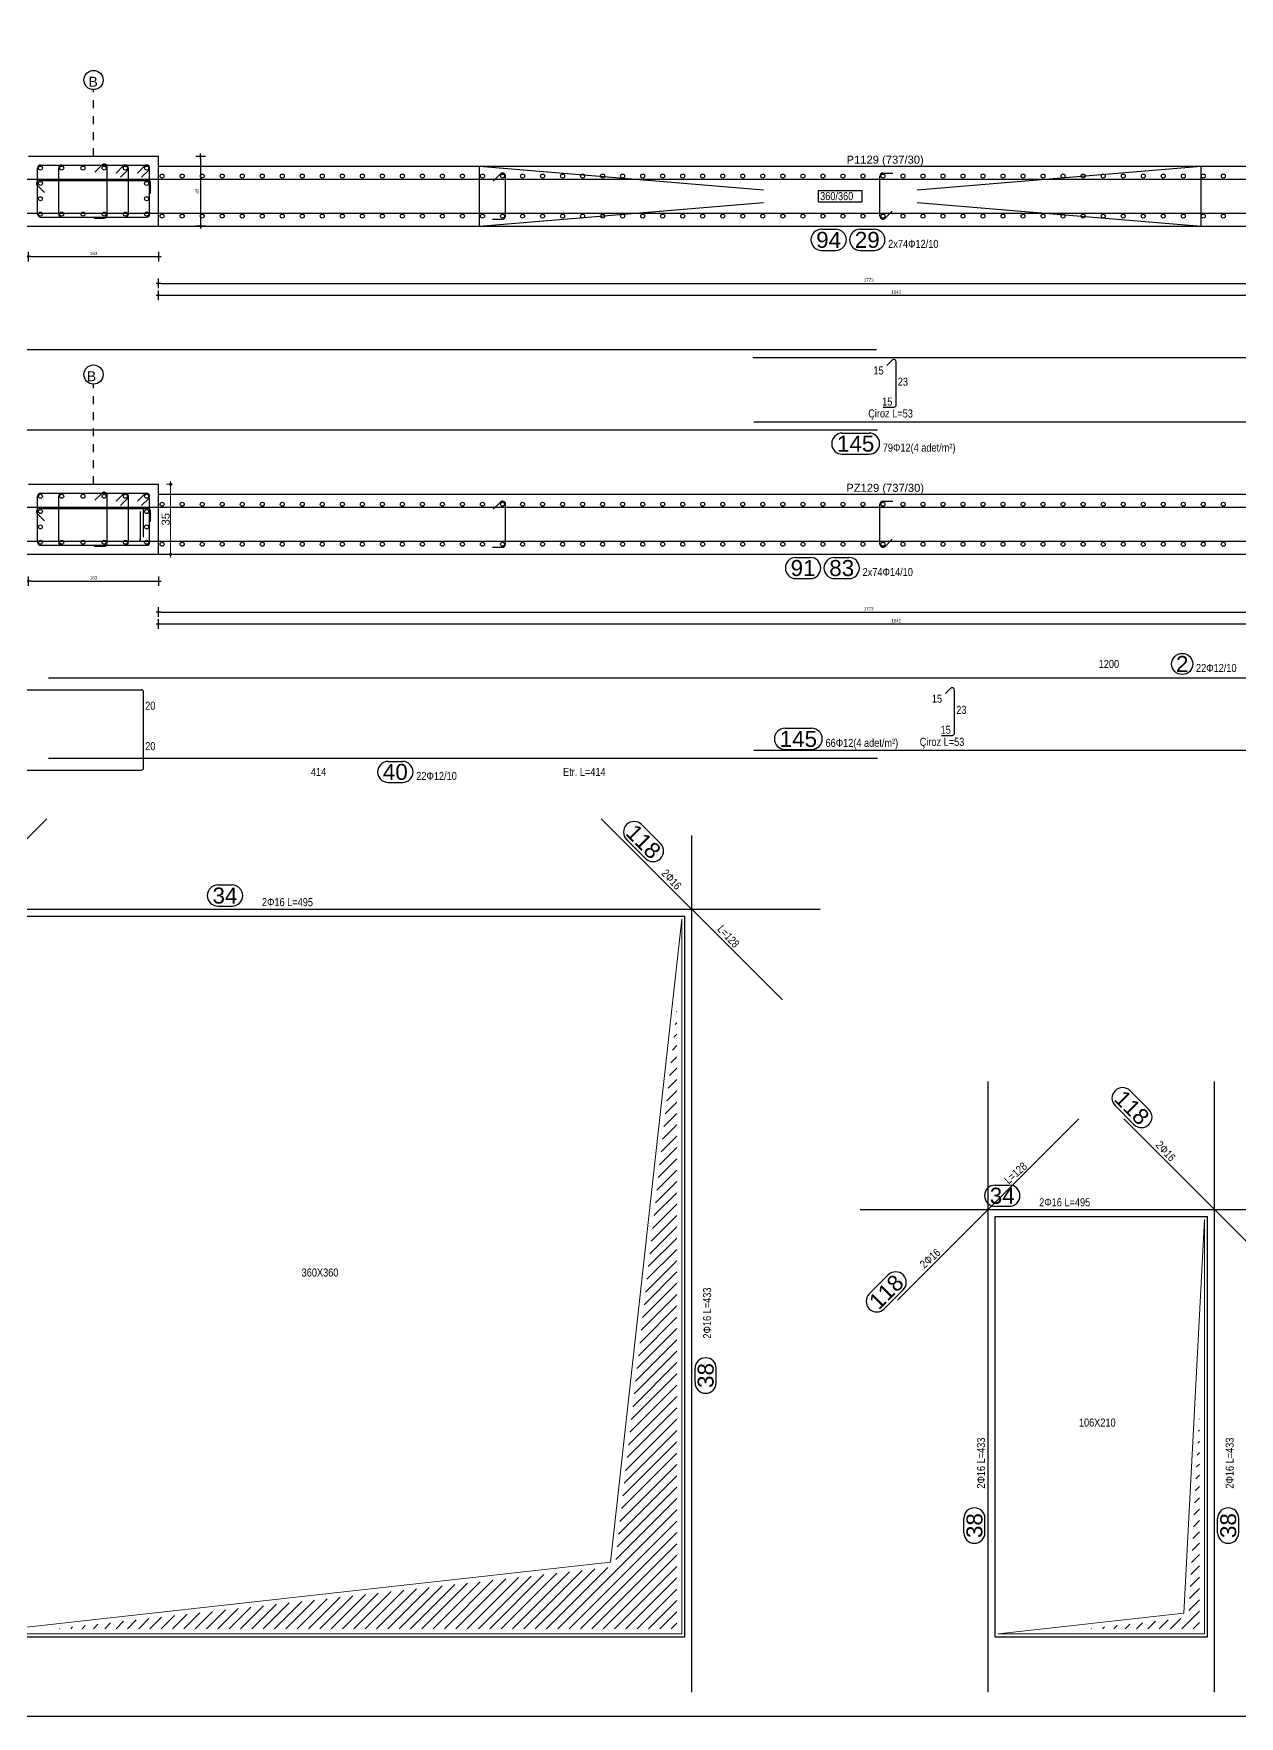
# Model space of a CAD drawing. Header units: metres. Extents: x 419734 to 420376, y 4564732 to 4565123.
# Drawn here: x 419896.58 to 419911.63, y 4564863.97 to 4564884.99 of the extents above; entities that cross this region are included whole.
import ezdxf

# ---------------------------------------------------------------- set-up
doc = ezdxf.new("R2010")
doc.units = ezdxf.units.M
doc.linetypes.add('TRATTO-PUNTO', pattern=[1, 0.5, -0.25, 0, -0.25])
doc.layers.get('Defpoints').update_dxf_attribs({"color": 5})
for name, color, linetype in [('07-SIMBOLI', 1, 'Continuous'), ('Standart', 7, 'Continuous'), ('SW_ASSI', 7, 'TRATTO-PUNTO'), ('SW_DIM', 33, 'Continuous'), ('SW_MAGRONE', 2, 'Continuous'), ('SW_SEZIONI-ARMATURA', 3, 'Continuous'), ('SW_SEZIONI_CARPENTERIA', 4, 'Continuous'), ('SW_TXT_TESTI', 1, 'Continuous')]:
    doc.layers.add(name, color=color, linetype=linetype)
doc.styles.add('arial_1_18', font='arial.ttf', dxfattribs={"height": 0.2})
doc.styles.add('SWS', font='ARIALN.TTF')
doc.dimstyles.new('DIM-SW-20_cm', dxfattribs={"dimtxt": 0.04, "dimasz": 0.03, "dimexe": 0.125, "dimexo": 0.125, "dimgap": 0.02, "dimtad": 1, "dimdec": 0, "dimlfac": 100, "dimzin": 1, "dimdsep": 46, "dimtxsty": 'SWS', "dimblk1": 'D', "dimblk2": 'D', "dimsah": 1, "dimcen": 0.003, "dimdle": 0.0625, "dimse1": 1, "dimse2": 1, "dimclrd": 256, "dimclre": 256, "dimclrt": 256, "dimazin": 0, "dimtfac": 0.75, "dimtdec": 0, "dimtmove": 1, "dimatfit": 3, "dimldrblk": 'D', "dimfxl": 0.125, "dimtvp": 1.5, "dimtolj": 1, "dimtzin": 0, "dimarcsym": 0})

# ---------------------------------------------------------------- blocks, each defined once
blk = doc.blocks.new('D')
for p, q in [((-1, 0), (1, 0)), ((0, 2), (0, -2))]:
    blk.add_line(p, q)
at = {"const_width": 0.141}
blk.add_lwpolyline([(0.48, 0.48), (-0.48, -0.48)], dxfattribs=at)
blk = doc.blocks.new('*D1471')
at = {"layer": 'Defpoints', "color": 0, "ltscale": 0.5, "transparency": 16777216}
for p in [(419896.515, 4564882.586), (419898.14, 4564882.586), (419898.14, 4564882.204)]:
    blk.add_point(p, dxfattribs=at)
at = {"layer": 'SW_DIM', "lineweight": -2, "ltscale": 0.5, "transparency": 16777216}
blk.add_line((419896.545, 4564882.204), (419898.11, 4564882.204), dxfattribs=at)
at = {"layer": 'SW_DIM', "lineweight": -2, "ltscale": 0.5, "transparency": 16777216, "xscale": 0.03, "yscale": 0.03, "zscale": 0.03, "rotation": 180}
blk.add_blockref('D', (419896.515, 4564882.204), dxfattribs=at)
at = {"layer": 'SW_DIM', "lineweight": -2, "ltscale": 0.5, "transparency": 16777216, "xscale": 0.03, "yscale": 0.03, "zscale": 0.03}
blk.add_blockref('D', (419898.14, 4564882.204), dxfattribs=at)
at = {"layer": 'SW_DIM', "ltscale": 0.5, "transparency": 16777216, "insert": (419897.327, 4564882.244), "char_height": 0.04, "attachment_point": 5, "style": 'SWS'}
blk.add_mtext('\\A1;163', dxfattribs=at)
blk = doc.blocks.new('*D1472')
at = {"layer": 'Defpoints', "color": 0, "ltscale": 0.5, "transparency": 16777216}
for p in [(419898.14, 4564882.586), (419915.871, 4564882.586), (419915.871, 4564881.87)]:
    blk.add_point(p, dxfattribs=at)
at = {"layer": 'SW_DIM', "lineweight": -2, "ltscale": 0.5, "transparency": 16777216}
blk.add_line((419898.17, 4564881.87), (419915.841, 4564881.87), dxfattribs=at)
at = {"layer": 'SW_DIM', "lineweight": -2, "ltscale": 0.5, "transparency": 16777216, "xscale": 0.03, "yscale": 0.03, "zscale": 0.03, "rotation": 180}
blk.add_blockref('D', (419898.14, 4564881.87), dxfattribs=at)
at = {"layer": 'SW_DIM', "lineweight": -2, "ltscale": 0.5, "transparency": 16777216, "xscale": 0.03, "yscale": 0.03, "zscale": 0.03}
blk.add_blockref('D', (419915.871, 4564881.87), dxfattribs=at)
at = {"layer": 'SW_DIM', "ltscale": 0.5, "transparency": 16777216, "insert": (419907.006, 4564881.911), "char_height": 0.04, "attachment_point": 5, "style": 'SWS'}
blk.add_mtext('\\A1;1773', dxfattribs=at)
blk = doc.blocks.new('*D1475')
at = {"layer": 'Defpoints', "color": 0, "ltscale": 0.5, "transparency": 16777216}
for p in [(419898.14, 4564882.586), (419916.559, 4564882.42), (419898.14, 4564881.72)]:
    blk.add_point(p, dxfattribs=at)
at = {"layer": 'SW_DIM', "lineweight": -2, "ltscale": 0.5, "transparency": 16777216}
blk.add_line((419916.529, 4564881.72), (419898.17, 4564881.72), dxfattribs=at)
at = {"layer": 'SW_DIM', "lineweight": -2, "ltscale": 0.5, "transparency": 16777216, "xscale": 0.03, "yscale": 0.03, "zscale": 0.03, "rotation": 180}
blk.add_blockref('D', (419898.14, 4564881.72), dxfattribs=at)
at = {"layer": 'SW_DIM', "lineweight": -2, "ltscale": 0.5, "transparency": 16777216, "xscale": 0.03, "yscale": 0.03, "zscale": 0.03}
blk.add_blockref('D', (419916.559, 4564881.72), dxfattribs=at)
at = {"layer": 'SW_DIM', "ltscale": 0.5, "transparency": 16777216, "insert": (419907.35, 4564881.761), "char_height": 0.04, "attachment_point": 5, "style": 'SWS'}
blk.add_mtext('\\A1;1842', dxfattribs=at)
blk = doc.blocks.new('*D1479')
at = {"layer": 'Defpoints', "color": 0, "ltscale": 0.5, "transparency": 16777216}
for p in [(419896.515, 4564878.486), (419898.14, 4564878.486), (419898.14, 4564878.15)]:
    blk.add_point(p, dxfattribs=at)
at = {"layer": 'SW_DIM', "lineweight": -2, "ltscale": 0.5, "transparency": 16777216}
blk.add_line((419896.545, 4564878.15), (419898.11, 4564878.15), dxfattribs=at)
at = {"layer": 'SW_DIM', "lineweight": -2, "ltscale": 0.5, "transparency": 16777216, "xscale": 0.03, "yscale": 0.03, "zscale": 0.03, "rotation": 180}
blk.add_blockref('D', (419896.515, 4564878.15), dxfattribs=at)
at = {"layer": 'SW_DIM', "lineweight": -2, "ltscale": 0.5, "transparency": 16777216, "xscale": 0.03, "yscale": 0.03, "zscale": 0.03}
blk.add_blockref('D', (419898.14, 4564878.15), dxfattribs=at)
at = {"layer": 'SW_DIM', "ltscale": 0.5, "transparency": 16777216, "insert": (419897.327, 4564878.191), "char_height": 0.04, "attachment_point": 5, "style": 'SWS'}
blk.add_mtext('\\A1;163', dxfattribs=at)
blk = doc.blocks.new('*D1480')
at = {"layer": 'Defpoints', "color": 0, "ltscale": 0.5, "transparency": 16777216}
for p in [(419898.14, 4564878.486), (419915.871, 4564878.486), (419915.871, 4564877.764)]:
    blk.add_point(p, dxfattribs=at)
at = {"layer": 'SW_DIM', "lineweight": -2, "ltscale": 0.5, "transparency": 16777216}
blk.add_line((419898.17, 4564877.764), (419915.841, 4564877.764), dxfattribs=at)
at = {"layer": 'SW_DIM', "lineweight": -2, "ltscale": 0.5, "transparency": 16777216, "xscale": 0.03, "yscale": 0.03, "zscale": 0.03, "rotation": 180}
blk.add_blockref('D', (419898.14, 4564877.764), dxfattribs=at)
at = {"layer": 'SW_DIM', "lineweight": -2, "ltscale": 0.5, "transparency": 16777216, "xscale": 0.03, "yscale": 0.03, "zscale": 0.03}
blk.add_blockref('D', (419915.871, 4564877.764), dxfattribs=at)
at = {"layer": 'SW_DIM', "ltscale": 0.5, "transparency": 16777216, "insert": (419907.006, 4564877.805), "char_height": 0.04, "attachment_point": 5, "style": 'SWS'}
blk.add_mtext('\\A1;1773', dxfattribs=at)
blk = doc.blocks.new('*D1483')
at = {"layer": 'Defpoints', "color": 0, "ltscale": 0.5, "transparency": 16777216}
for p in [(419898.14, 4564878.486), (419916.559, 4564878.268), (419898.14, 4564877.614)]:
    blk.add_point(p, dxfattribs=at)
at = {"layer": 'SW_DIM', "lineweight": -2, "ltscale": 0.5, "transparency": 16777216}
blk.add_line((419916.529, 4564877.614), (419898.17, 4564877.614), dxfattribs=at)
at = {"layer": 'SW_DIM', "lineweight": -2, "ltscale": 0.5, "transparency": 16777216, "xscale": 0.03, "yscale": 0.03, "zscale": 0.03, "rotation": 180}
blk.add_blockref('D', (419898.14, 4564877.614), dxfattribs=at)
at = {"layer": 'SW_DIM', "lineweight": -2, "ltscale": 0.5, "transparency": 16777216, "xscale": 0.03, "yscale": 0.03, "zscale": 0.03}
blk.add_blockref('D', (419916.559, 4564877.614), dxfattribs=at)
at = {"layer": 'SW_DIM', "ltscale": 0.5, "transparency": 16777216, "insert": (419907.35, 4564877.655), "char_height": 0.04, "attachment_point": 5, "style": 'SWS'}
blk.add_mtext('\\A1;1842', dxfattribs=at)
blk = doc.blocks.new('*D1485')
at = {"layer": 'Defpoints', "color": 0, "ltscale": 0.5, "transparency": 16777216}
for p in [(419898.14, 4564883.461), (419898.14, 4564882.586), (419898.665, 4564882.586)]:
    blk.add_point(p, dxfattribs=at)
at = {"layer": 'SW_DIM', "lineweight": -2, "ltscale": 0.5, "transparency": 16777216}
blk.add_line((419898.665, 4564883.431), (419898.665, 4564882.616), dxfattribs=at)
at = {"layer": 'SW_DIM', "lineweight": -2, "ltscale": 0.5, "transparency": 16777216, "xscale": 0.03, "yscale": 0.03, "zscale": 0.03}
for p, rotation in [((419898.665, 4564883.461), 90), ((419898.665, 4564882.586), 270)]:
    blk.add_blockref('D', p, dxfattribs=dict(at, rotation=rotation))
at = {"layer": 'SW_DIM', "ltscale": 0.5, "transparency": 16777216, "insert": (419898.625, 4564883.023), "char_height": 0.04, "attachment_point": 5, "rotation": 90, "style": 'SWS'}
blk.add_mtext('\\A1;87', dxfattribs=at)

msp = doc.modelspace()

# ---------------------------------------------------------------- linework, layer by layer
at = {"layer": '07-SIMBOLI', "color": 1}
for centre in [(419897.32748, 4564884.41055), (419897.32748, 4564880.73092)]:
    msp.add_circle(centre, 0.12, dxfattribs=at)
at = {"layer": 'Standart', "color": 2}
msp.add_lwpolyline([(419945.91166, 4564863.96691), (419806.01166, 4564863.96691), (419806.01166, 4564906.01358)], dxfattribs=at)
at = {"layer": 'Standart', "color": 1, "linetype": 'Continuous', "lineweight": 5}
for points in [[(419898.23998, 4564879.36092), (419898.31498, 4564879.36092)], [(419898.28998, 4564878.44592), (419898.28998, 4564879.40092)], [(419898.23998, 4564878.48592), (419898.31498, 4564878.48592)]]:
    msp.add_lwpolyline(points, dxfattribs=at)
at = {"layer": 'Standart', "color": 2, "linetype": 'Continuous', "lineweight": 5}
for points in [[(419903.78071, 4564865.89226), (419904.67321, 4564873.92476)], [(419904.67321, 4564864.99976), (419904.67321, 4564873.92476)], [(419904.6077, 4564872.76926), (419904.61072, 4564872.77226)], [(419904.57234, 4564872.45096), (419904.61072, 4564872.48933)], [(419904.59002, 4564872.61011), (419904.61072, 4564872.6308)], [(419904.55466, 4564872.29181), (419904.61072, 4564872.34786)], [(419904.5193, 4564871.97351), (419904.61072, 4564872.06493)], [(419904.53698, 4564872.13266), (419904.61072, 4564872.2064)], [(419904.50161, 4564871.81436), (419904.61072, 4564871.92347)], [(419904.46623, 4564871.49606), (419904.61072, 4564871.64053)], [(419904.48391, 4564871.65521), (419904.61072, 4564871.782)], [(419904.44855, 4564871.33691), (419904.61072, 4564871.49907)], [(419904.41319, 4564871.01862), (419904.61072, 4564871.21614)], [(419904.43087, 4564871.17777), (419904.61072, 4564871.3576)], [(419904.39551, 4564870.85947), (419904.61072, 4564871.07467)], [(419904.36015, 4564870.54117), (419904.61072, 4564870.79174)], [(419904.37783, 4564870.70032), (419904.61072, 4564870.9332)], [(419904.34247, 4564870.38202), (419904.61072, 4564870.65027)], [(419904.32477, 4564870.22287), (419904.61072, 4564870.50881)], [(419904.2894, 4564869.90457), (419904.61072, 4564870.22587)], [(419904.30708, 4564870.06372), (419904.61072, 4564870.36734)], [(419910.94071, 4564865.25726), (419911.19821, 4564870.17476)], [(419911.19821, 4564864.99976), (419911.19821, 4564870.17476)], [(419904.27172, 4564869.74542), (419904.61072, 4564870.08441)], [(419904.23636, 4564869.42712), (419904.61072, 4564869.80148)], [(419904.25404, 4564869.58627), (419904.61072, 4564869.94294)], [(419904.21868, 4564869.26797), (419904.61072, 4564869.66001)], [(419904.18332, 4564868.94968), (419904.61072, 4564869.37708)], [(419904.201, 4564869.10883), (419904.61072, 4564869.51855)], [(419904.16562, 4564868.79053), (419904.61072, 4564869.23561)], [(419904.13025, 4564868.47223), (419904.61072, 4564868.95268)], [(419904.14794, 4564868.63138), (419904.61072, 4564869.09415)], [(419904.11257, 4564868.31308), (419904.61072, 4564868.81122)], [(419904.07721, 4564867.99478), (419904.61072, 4564868.52828)], [(419904.09489, 4564868.15393), (419904.61072, 4564868.66975)], [(419904.05953, 4564867.83563), (419904.61072, 4564868.38682)], [(419904.02417, 4564867.51733), (419904.61072, 4564868.10389)], [(419904.04185, 4564867.67648), (419904.61072, 4564868.24535)], [(419904.00647, 4564867.35819), (419904.61072, 4564867.96242)], [(419903.9711, 4564867.03989), (419904.61072, 4564867.67949)], [(419903.98879, 4564867.19904), (419904.61072, 4564867.82095)], [(419911.13015, 4564867.6799), (419911.13572, 4564867.68545)], [(419903.95342, 4564866.88074), (419904.61072, 4564867.53802)], [(419911.12235, 4564867.53062), (419911.13572, 4564867.54399)], [(419903.91806, 4564866.56244), (419904.61072, 4564867.25509)], [(419903.93574, 4564866.72159), (419904.61072, 4564867.39656)], [(419911.10671, 4564867.23205), (419911.13572, 4564867.26106)], [(419911.11453, 4564867.38133), (419911.13572, 4564867.40252)], [(419903.90038, 4564866.40329), (419904.61072, 4564867.11362)], [(419911.09889, 4564867.08277), (419911.13572, 4564867.11959)], [(419903.86502, 4564866.08499), (419904.61072, 4564866.83069)], [(419903.8827, 4564866.24414), (419904.61072, 4564866.97216)], [(419911.08325, 4564866.7842), (419911.13572, 4564866.83666)], [(419911.09107, 4564866.93348), (419911.13572, 4564866.97812)], [(419903.84732, 4564865.92584), (419904.61072, 4564866.68923)], [(419911.07543, 4564866.63492), (419911.13572, 4564866.69519)], [(419903.12521, 4564865.06226), (419904.61072, 4564866.54776)], [(419903.26668, 4564865.06226), (419904.61072, 4564866.4063)], [(419911.0598, 4564866.33635), (419911.13572, 4564866.41226)], [(419911.06762, 4564866.48564), (419911.13572, 4564866.55373)], [(419903.40815, 4564865.06226), (419904.61072, 4564866.26483)], [(419911.05198, 4564866.18707), (419911.13572, 4564866.2708)], [(419903.5496, 4564865.06226), (419904.61072, 4564866.12336)], [(419903.69107, 4564865.06226), (419904.61072, 4564865.9819)], [(419911.03634, 4564865.8885), (419911.13572, 4564865.98786)], [(419911.04416, 4564866.03779), (419911.13572, 4564866.12933)], [(419895.73821, 4564864.99976), (419903.78071, 4564865.89226)], [(419902.41787, 4564865.06226), (419903.11064, 4564865.75502)], [(419902.55934, 4564865.06226), (419903.26975, 4564865.77268)], [(419902.70081, 4564865.06226), (419903.42888, 4564865.79033)], [(419902.84228, 4564865.06226), (419903.58801, 4564865.80799)], [(419902.98375, 4564865.06226), (419903.74712, 4564865.82565)], [(419903.83254, 4564865.06226), (419904.61072, 4564865.84043)], [(419911.02852, 4564865.73922), (419911.13572, 4564865.8464)], [(419900.7203, 4564865.06226), (419901.20114, 4564865.54312)], [(419900.86176, 4564865.06226), (419901.36027, 4564865.56077)], [(419901.00321, 4564865.06226), (419901.5194, 4564865.57843)], [(419901.14468, 4564865.06226), (419901.67851, 4564865.59609)], [(419901.28615, 4564865.06226), (419901.83764, 4564865.61375)], [(419901.42762, 4564865.06226), (419901.99677, 4564865.63141)], [(419901.56909, 4564865.06226), (419902.15588, 4564865.64907)], [(419901.71055, 4564865.06226), (419902.31501, 4564865.66672)], [(419901.85202, 4564865.06226), (419902.47414, 4564865.68438)], [(419901.99349, 4564865.06226), (419902.63327, 4564865.70204)], [(419902.13496, 4564865.06226), (419902.79238, 4564865.7197)], [(419902.27641, 4564865.06226), (419902.95151, 4564865.73736)], [(419903.974, 4564865.06226), (419904.61072, 4564865.69897)], [(419904.11547, 4564865.06226), (419904.61072, 4564865.5575)], [(419911.0129, 4564865.44065), (419911.13572, 4564865.56347)], [(419911.02072, 4564865.58994), (419911.13572, 4564865.70493)], [(419899.0227, 4564865.06226), (419899.29165, 4564865.33121)], [(419899.16417, 4564865.06226), (419899.45078, 4564865.34887)], [(419899.30563, 4564865.06226), (419899.60989, 4564865.36653)], [(419899.4471, 4564865.06226), (419899.76902, 4564865.38419)], [(419899.58857, 4564865.06226), (419899.92816, 4564865.40185)], [(419899.73002, 4564865.06226), (419900.08727, 4564865.41951)], [(419899.87149, 4564865.06226), (419900.2464, 4564865.43716)], [(419900.01296, 4564865.06226), (419900.40553, 4564865.45482)], [(419900.15442, 4564865.06226), (419900.56464, 4564865.47248)], [(419900.29589, 4564865.06226), (419900.72377, 4564865.49014)], [(419900.43736, 4564865.06226), (419900.8829, 4564865.5078)], [(419900.57883, 4564865.06226), (419901.04203, 4564865.52546)], [(419904.25694, 4564865.06226), (419904.61072, 4564865.41603)], [(419911.00508, 4564865.29137), (419911.13572, 4564865.422)], [(419897.3251, 4564865.06226), (419897.38215, 4564865.11931)], [(419897.46657, 4564865.06226), (419897.54128, 4564865.13697)], [(419897.60804, 4564865.06226), (419897.70041, 4564865.15463)], [(419897.74951, 4564865.06226), (419897.85954, 4564865.17229)], [(419897.89097, 4564865.06226), (419898.01865, 4564865.18995)], [(419898.03244, 4564865.06226), (419898.17778, 4564865.2076)], [(419898.17391, 4564865.06226), (419898.33691, 4564865.22526)], [(419898.31538, 4564865.06226), (419898.49602, 4564865.24292)], [(419898.45683, 4564865.06226), (419898.65515, 4564865.26058)], [(419898.59829, 4564865.06226), (419898.81428, 4564865.27824)], [(419898.73976, 4564865.06226), (419898.97339, 4564865.2959)], [(419898.88123, 4564865.06226), (419899.13252, 4564865.31355)], [(419904.39841, 4564865.06226), (419904.61072, 4564865.27457)], [(419904.53988, 4564865.06226), (419904.61072, 4564865.1331)], [(419908.62321, 4564864.99976), (419910.94071, 4564865.25726)], [(419910.2101, 4564865.06226), (419910.26742, 4564865.11957)], [(419910.35157, 4564865.06226), (419910.42656, 4564865.13725)], [(419910.49304, 4564865.06226), (419910.58571, 4564865.15493)], [(419910.6345, 4564865.06226), (419910.74486, 4564865.17262)], [(419910.77597, 4564865.06226), (419910.90401, 4564865.1903)], [(419910.91744, 4564865.06226), (419911.13572, 4564865.28053)], [(419911.05891, 4564865.06226), (419911.13572, 4564865.13907)], [(419895.73821, 4564864.99976), (419904.67321, 4564864.99976)], [(419896.90072, 4564865.06226), (419896.90478, 4564865.06634)], [(419897.04218, 4564865.06226), (419897.06391, 4564865.08399)], [(419897.18363, 4564865.06226), (419897.22304, 4564865.10165)], [(419908.62321, 4564864.99976), (419911.19821, 4564864.99976)], [(419909.78571, 4564865.06226), (419909.78997, 4564865.06652)], [(419909.92718, 4564865.06226), (419909.94912, 4564865.0842)], [(419910.06865, 4564865.06226), (419910.10827, 4564865.10188)]]:
    msp.add_lwpolyline(points, dxfattribs=at)
at = {"layer": 'Standart', "color": 1, "linetype": 'Continuous', "lineweight": 5}
for centre in [(419898.28998, 4564879.36092), (419898.28998, 4564878.48592)]:
    msp.add_circle(centre, 0.015, dxfattribs=at)
at = {"layer": 'SW_ASSI', "ltscale": 0.2}
for points in [[(419897.32748, 4564883.46092), (419897.32748, 4564884.29055)], [(419897.32748, 4564879.36092), (419897.32748, 4564880.61092)]]:
    msp.add_lwpolyline(points, dxfattribs=at)
at = {"layer": 'SW_MAGRONE'}
for points in [[(419896.51498, 4564883.46092), (419898.13998, 4564883.46092)], [(419898.13998, 4564882.58592), (419898.13998, 4564883.46092)], [(419898.13998, 4564883.33592), (419934.38364, 4564883.33592)], [(419902.14698, 4564882.58592), (419902.14698, 4564883.33592)], [(419902.14698, 4564883.33592), (419905.69092, 4564883.04092)], [(419907.61305, 4564883.04092), (419911.15698, 4564883.33592)], [(419911.15698, 4564882.58592), (419911.15698, 4564883.33592)], [(419906.37949, 4564883.03092), (419906.92448, 4564883.03092)], [(419906.37949, 4564882.89092), (419906.37949, 4564883.03092)], [(419906.92448, 4564882.89092), (419906.92448, 4564883.03092)], [(419902.14698, 4564882.58592), (419905.69092, 4564882.88092)], [(419906.37949, 4564882.89092), (419906.92448, 4564882.89092)], [(419907.61305, 4564882.88092), (419911.15698, 4564882.58592)], [(419877.43933, 4564882.58592), (419935.25864, 4564882.58592)], [(419896.51498, 4564879.36092), (419898.13998, 4564879.36092)], [(419898.13998, 4564878.48592), (419898.13998, 4564879.36092)], [(419898.13998, 4564879.23592), (419934.38364, 4564879.23592)], [(419877.43933, 4564878.48592), (419935.25864, 4564878.48592)]]:
    msp.add_lwpolyline(points, dxfattribs=at)
at = {"layer": 'SW_SEZIONI-ARMATURA'}
for points in [[(419896.62748, 4564882.73592), (419896.62748, 4564883.31092)], [(419896.66498, 4564883.34842), (419897.98998, 4564883.34842)], [(419896.89248, 4564882.73592), (419896.89248, 4564883.31092)], [(419897.34508, 4564883.26155), (419897.43347, 4564883.34994)], [(419897.49748, 4564882.72342), (419897.49748, 4564883.32342)], [(419897.61008, 4564883.24905), (419897.69847, 4564883.33744)], [(419897.66311, 4564883.19602), (419897.7515, 4564883.28441)], [(419897.76248, 4564882.73592), (419897.76248, 4564883.31092)], [(419897.87508, 4564883.24905), (419897.96347, 4564883.33744)], [(419897.92811, 4564883.19602), (419898.0165, 4564883.28441)], [(419898.02748, 4564882.73592), (419898.02748, 4564883.31092)], [(419902.31915, 4564883.14905), (419902.40754, 4564883.23744)], [(419902.47156, 4564882.71092), (419902.47156, 4564883.21092)], [(419907.14656, 4564882.71092), (419907.14656, 4564883.21092)], [(419907.18406, 4564883.24842), (419907.30906, 4564883.24842)], [(419877.71433, 4564883.17342), (419935.03364, 4564883.17342)], [(419896.71436, 4564883.00435), (419896.62597, 4564883.09274)], [(419896.65248, 4564883.15676), (419898.00248, 4564883.15676)], [(419898.03998, 4564882.99426), (419898.03998, 4564883.11926)], [(419907.21057, 4564882.68441), (419907.29896, 4564882.7728)], [(419877.67683, 4564882.74842), (419934.99614, 4564882.74842)], [(419896.66498, 4564882.69842), (419897.98998, 4564882.69842)], [(419897.33498, 4564882.68592), (419897.45998, 4564882.68592)], [(419902.30906, 4564882.67342), (419902.43406, 4564882.67342)], [(419906.41637, 4564882.54592), (419906.59513, 4564882.54592)], [(419906.89892, 4564882.54592), (419907.07768, 4564882.54592)], [(419906.41637, 4564882.28192), (419906.59513, 4564882.28192)], [(419906.89892, 4564882.28192), (419907.07768, 4564882.28192)], [(419877.63183, 4564881.04342), (419907.10248, 4564881.04342)], [(419905.55934, 4564880.94342), (419935.04114, 4564880.94342)], [(419907.23462, 4564880.84602), (419907.29831, 4564880.90971)], [(419907.34952, 4564880.35342), (419907.34952, 4564880.8885)], [(419907.18702, 4564880.32342), (419907.31952, 4564880.32342)], [(419905.57114, 4564880.13842), (419935.04114, 4564880.13842)], [(419877.63183, 4564880.03842), (419907.11429, 4564880.03842)], [(419906.67615, 4564880.00023), (419907.0103, 4564880.00023)], [(419906.67615, 4564879.73623), (419907.0103, 4564879.73623)], [(419896.62748, 4564878.63592), (419896.62748, 4564879.21092)], [(419896.66498, 4564879.24842), (419897.98998, 4564879.24842)], [(419896.89248, 4564878.63592), (419896.89248, 4564879.21092)], [(419897.34508, 4564879.16155), (419897.43347, 4564879.24994)], [(419897.49748, 4564878.62342), (419897.49748, 4564879.22342)], [(419897.61008, 4564879.14905), (419897.69847, 4564879.23744)], [(419897.76248, 4564878.63592), (419897.76248, 4564879.21092)], [(419897.87508, 4564879.14905), (419897.96347, 4564879.23744)], [(419898.02748, 4564878.63592), (419898.02748, 4564879.21092)], [(419877.71433, 4564879.07342), (419935.03364, 4564879.07342)], [(419896.71436, 4564878.90435), (419896.62597, 4564878.99274)], [(419896.65248, 4564879.05676), (419898.00248, 4564879.05676)], [(419897.66311, 4564879.09602), (419897.7515, 4564879.18441)], [(419897.91498, 4564878.68592), (419897.91498, 4564879.02092)], [(419897.92811, 4564879.09602), (419898.0165, 4564879.18441)], [(419897.95248, 4564878.70092), (419897.95248, 4564879.03592)], [(419898.03998, 4564878.89426), (419898.03998, 4564879.01926)], [(419902.31915, 4564879.04905), (419902.40754, 4564879.13744)], [(419902.47156, 4564878.61092), (419902.47156, 4564879.11092)], [(419907.14656, 4564878.61092), (419907.14656, 4564879.11092)], [(419907.18406, 4564879.14842), (419907.30906, 4564879.14842)], [(419877.67683, 4564878.64842), (419934.99614, 4564878.64842)], [(419896.66498, 4564878.59842), (419897.98998, 4564878.59842)], [(419897.33498, 4564878.58592), (419897.45998, 4564878.58592)], [(419902.30906, 4564878.57342), (419902.43406, 4564878.57342)], [(419907.21057, 4564878.58441), (419907.29896, 4564878.6728)], [(419906.0974, 4564878.44592), (419906.27617, 4564878.44592)], [(419906.57995, 4564878.44592), (419906.75872, 4564878.44592)], [(419906.0974, 4564878.18192), (419906.27617, 4564878.18192)], [(419906.57995, 4564878.18192), (419906.75872, 4564878.18192)], [(419896.76498, 4564876.94342), (419926.76498, 4564876.94342)], [(419877.63183, 4564876.79342), (419897.92248, 4564876.79342)], [(419897.95248, 4564876.29342), (419897.95248, 4564876.76342)], [(419907.9644, 4564876.74602), (419908.02809, 4564876.80971)], [(419908.0793, 4564876.25342), (419908.0793, 4564876.7885)], [(419897.95248, 4564875.81842), (419897.95248, 4564876.28842)], [(419905.96089, 4564876.31123), (419906.29504, 4564876.31123)], [(419905.96089, 4564876.04723), (419906.29504, 4564876.04723)], [(419907.9168, 4564876.22342), (419908.0493, 4564876.22342)], [(419896.76498, 4564875.93842), (419907.11429, 4564875.93842)], [(419901.00615, 4564875.89842), (419901.18491, 4564875.89842)], [(419905.57114, 4564876.03842), (419935.04114, 4564876.03842)], [(419877.63183, 4564875.78842), (419897.92248, 4564875.78842)], [(419901.00615, 4564875.63442), (419901.18491, 4564875.63442)], [(419894.48184, 4564872.91839), (419896.74458, 4564875.18113)], [(419905.92958, 4564872.91839), (419903.66684, 4564875.18113)], [(419904.40641, 4564874.87148), (419904.17014, 4564875.10775)], [(419904.21974, 4564874.6848), (419903.98346, 4564874.92108)], [(419904.79821, 4564864.2673), (419904.79821, 4564874.9725)], [(419898.87939, 4564874.35376), (419899.05815, 4564874.35376)], [(419894.01321, 4564874.04976), (419906.39821, 4564874.04976)], [(419898.87939, 4564874.08976), (419899.05815, 4564874.08976)], [(419908.49821, 4564864.2673), (419908.49821, 4564871.89976)], [(419911.32321, 4564864.2673), (419911.32321, 4564871.89976)], [(419910.50522, 4564871.54767), (419910.26894, 4564871.78395)], [(419907.36684, 4564869.16839), (419909.62958, 4564871.43113)], [(419910.31854, 4564871.361), (419910.08226, 4564871.59728)], [(419912.45458, 4564869.16839), (419910.19184, 4564871.43113)], [(419908.58439, 4564870.60376), (419908.76315, 4564870.60376)], [(419906.89821, 4564870.29976), (419912.92321, 4564870.29976)], [(419908.58439, 4564870.33976), (419908.76315, 4564870.33976)], [(419907.01402, 4564869.24549), (419907.2503, 4564869.48177)], [(419907.20069, 4564869.05881), (419907.43697, 4564869.29509)], [(419904.83821, 4564868.13594), (419904.83821, 4564868.31471)], [(419905.10221, 4564868.13594), (419905.10221, 4564868.31471)], [(419908.19421, 4564866.26094), (419908.19421, 4564866.43971)], [(419908.45821, 4564866.26094), (419908.45821, 4564866.43971)], [(419911.36321, 4564866.26094), (419911.36321, 4564866.43971)], [(419911.62721, 4564866.26094), (419911.62721, 4564866.43971)]]:
    msp.add_lwpolyline(points, dxfattribs=at)
for centre, radius in [((419896.66498, 4564883.31092), 0.025), ((419896.92998, 4564883.31092), 0.025), ((419897.19498, 4564883.31092), 0.025), ((419897.45998, 4564883.31092), 0.025), ((419897.72498, 4564883.31092), 0.025), ((419897.98998, 4564883.31092), 0.025), ((419898.18406, 4564883.21092), 0.025), ((419898.43406, 4564883.21092), 0.025), ((419898.68406, 4564883.21092), 0.025), ((419898.93406, 4564883.21092), 0.025), ((419899.18406, 4564883.21092), 0.025), ((419899.43406, 4564883.21092), 0.025), ((419899.68406, 4564883.21092), 0.025), ((419899.93406, 4564883.21092), 0.025), ((419900.18406, 4564883.21092), 0.025), ((419900.43406, 4564883.21092), 0.025), ((419900.68406, 4564883.21092), 0.025), ((419900.93406, 4564883.21092), 0.025), ((419901.18406, 4564883.21092), 0.025), ((419901.43406, 4564883.21092), 0.025), ((419901.68406, 4564883.21092), 0.025), ((419901.93406, 4564883.21092), 0.025), ((419902.18406, 4564883.21092), 0.025), ((419902.43406, 4564883.21092), 0.025), ((419902.68406, 4564883.21092), 0.025), ((419902.93406, 4564883.21092), 0.025), ((419903.18406, 4564883.21092), 0.025), ((419903.43406, 4564883.21092), 0.025), ((419903.68406, 4564883.21092), 0.025), ((419903.93406, 4564883.21092), 0.025), ((419904.18406, 4564883.21092), 0.025), ((419904.43406, 4564883.21092), 0.025), ((419904.68406, 4564883.21092), 0.025), ((419904.93406, 4564883.21092), 0.025), ((419905.18406, 4564883.21092), 0.025), ((419905.43406, 4564883.21092), 0.025), ((419905.68406, 4564883.21092), 0.025), ((419905.93406, 4564883.21092), 0.025), ((419906.18406, 4564883.21092), 0.025), ((419906.43406, 4564883.21092), 0.025), ((419906.68406, 4564883.21092), 0.025), ((419906.93406, 4564883.21092), 0.025), ((419907.18406, 4564883.21092), 0.025), ((419907.43406, 4564883.21092), 0.025), ((419907.68406, 4564883.21092), 0.025), ((419907.93406, 4564883.21092), 0.025), ((419908.18406, 4564883.21092), 0.025), ((419908.43406, 4564883.21092), 0.025), ((419908.68406, 4564883.21092), 0.025), ((419908.93406, 4564883.21092), 0.025), ((419909.18406, 4564883.21092), 0.025), ((419909.43406, 4564883.21092), 0.025), ((419909.68406, 4564883.21092), 0.025), ((419909.93406, 4564883.21092), 0.025), ((419910.18406, 4564883.21092), 0.025), ((419910.43406, 4564883.21092), 0.025), ((419910.68406, 4564883.21092), 0.025), ((419910.93406, 4564883.21092), 0.025), ((419911.18406, 4564883.21092), 0.025), ((419911.43406, 4564883.21092), 0.025), ((419896.66498, 4564883.11926), 0.025), ((419897.98998, 4564883.11926), 0.025), ((419896.66498, 4564882.92759), 0.025), ((419897.98998, 4564882.92759), 0.025), ((419896.66498, 4564882.73592), 0.025), ((419896.92998, 4564882.73592), 0.025), ((419897.19498, 4564882.73592), 0.025), ((419897.45998, 4564882.73592), 0.025), ((419897.72498, 4564882.73592), 0.025), ((419897.98998, 4564882.73592), 0.025), ((419898.18406, 4564882.71092), 0.025), ((419898.43406, 4564882.71092), 0.025), ((419898.68406, 4564882.71092), 0.025), ((419898.93406, 4564882.71092), 0.025), ((419899.18406, 4564882.71092), 0.025), ((419899.43406, 4564882.71092), 0.025), ((419899.68406, 4564882.71092), 0.025), ((419899.93406, 4564882.71092), 0.025), ((419900.18406, 4564882.71092), 0.025), ((419900.43406, 4564882.71092), 0.025), ((419900.68406, 4564882.71092), 0.025), ((419900.93406, 4564882.71092), 0.025), ((419901.18406, 4564882.71092), 0.025), ((419901.43406, 4564882.71092), 0.025), ((419901.68406, 4564882.71092), 0.025), ((419901.93406, 4564882.71092), 0.025), ((419902.18406, 4564882.71092), 0.025), ((419902.43406, 4564882.71092), 0.025), ((419902.68406, 4564882.71092), 0.025), ((419902.93406, 4564882.71092), 0.025), ((419903.18406, 4564882.71092), 0.025), ((419903.43406, 4564882.71092), 0.025), ((419903.68406, 4564882.71092), 0.025), ((419903.93406, 4564882.71092), 0.025), ((419904.18406, 4564882.71092), 0.025), ((419904.43406, 4564882.71092), 0.025), ((419904.68406, 4564882.71092), 0.025), ((419904.93406, 4564882.71092), 0.025), ((419905.18406, 4564882.71092), 0.025), ((419905.43406, 4564882.71092), 0.025), ((419905.68406, 4564882.71092), 0.025), ((419905.93406, 4564882.71092), 0.025), ((419906.18406, 4564882.71092), 0.025), ((419906.43406, 4564882.71092), 0.025), ((419906.68406, 4564882.71092), 0.025), ((419906.93406, 4564882.71092), 0.025), ((419907.18406, 4564882.71092), 0.025), ((419907.43406, 4564882.71092), 0.025), ((419907.68406, 4564882.71092), 0.025), ((419907.93406, 4564882.71092), 0.025), ((419908.18406, 4564882.71092), 0.025), ((419908.43406, 4564882.71092), 0.025), ((419908.68406, 4564882.71092), 0.025), ((419908.93406, 4564882.71092), 0.025), ((419909.18406, 4564882.71092), 0.025), ((419909.43406, 4564882.71092), 0.025), ((419909.68406, 4564882.71092), 0.025), ((419909.93406, 4564882.71092), 0.025), ((419910.18406, 4564882.71092), 0.025), ((419910.43406, 4564882.71092), 0.025), ((419910.68406, 4564882.71092), 0.025), ((419910.93406, 4564882.71092), 0.025), ((419911.18406, 4564882.71092), 0.025), ((419911.43406, 4564882.71092), 0.025), ((419896.66498, 4564879.21092), 0.025), ((419896.92998, 4564879.21092), 0.025), ((419897.19498, 4564879.21092), 0.025), ((419897.45998, 4564879.21092), 0.025), ((419897.72498, 4564879.21092), 0.025), ((419897.98998, 4564879.21092), 0.025), ((419896.66498, 4564879.01926), 0.025), ((419897.98998, 4564879.01926), 0.025), ((419898.18406, 4564879.11092), 0.025), ((419898.43406, 4564879.11092), 0.025), ((419898.68406, 4564879.11092), 0.025), ((419898.93406, 4564879.11092), 0.025), ((419899.18406, 4564879.11092), 0.025), ((419899.43406, 4564879.11092), 0.025), ((419899.68406, 4564879.11092), 0.025), ((419899.93406, 4564879.11092), 0.025), ((419900.18406, 4564879.11092), 0.025), ((419900.43406, 4564879.11092), 0.025), ((419900.68406, 4564879.11092), 0.025), ((419900.93406, 4564879.11092), 0.025), ((419901.18406, 4564879.11092), 0.025), ((419901.43406, 4564879.11092), 0.025), ((419901.68406, 4564879.11092), 0.025), ((419901.93406, 4564879.11092), 0.025), ((419902.18406, 4564879.11092), 0.025), ((419902.43406, 4564879.11092), 0.025), ((419902.68406, 4564879.11092), 0.025), ((419902.93406, 4564879.11092), 0.025), ((419903.18406, 4564879.11092), 0.025), ((419903.43406, 4564879.11092), 0.025), ((419903.68406, 4564879.11092), 0.025), ((419903.93406, 4564879.11092), 0.025), ((419904.18406, 4564879.11092), 0.025), ((419904.43406, 4564879.11092), 0.025), ((419904.68406, 4564879.11092), 0.025), ((419904.93406, 4564879.11092), 0.025), ((419905.18406, 4564879.11092), 0.025), ((419905.43406, 4564879.11092), 0.025), ((419905.68406, 4564879.11092), 0.025), ((419905.93406, 4564879.11092), 0.025), ((419906.18406, 4564879.11092), 0.025), ((419906.43406, 4564879.11092), 0.025), ((419906.68406, 4564879.11092), 0.025), ((419906.93406, 4564879.11092), 0.025), ((419907.18406, 4564879.11092), 0.025), ((419907.43406, 4564879.11092), 0.025), ((419907.68406, 4564879.11092), 0.025), ((419907.93406, 4564879.11092), 0.025), ((419908.18406, 4564879.11092), 0.025), ((419908.43406, 4564879.11092), 0.025), ((419908.68406, 4564879.11092), 0.025), ((419908.93406, 4564879.11092), 0.025), ((419909.18406, 4564879.11092), 0.025), ((419909.43406, 4564879.11092), 0.025), ((419909.68406, 4564879.11092), 0.025), ((419909.93406, 4564879.11092), 0.025), ((419910.18406, 4564879.11092), 0.025), ((419910.43406, 4564879.11092), 0.025), ((419910.68406, 4564879.11092), 0.025), ((419910.93406, 4564879.11092), 0.025), ((419911.18406, 4564879.11092), 0.025), ((419911.43406, 4564879.11092), 0.025), ((419896.66498, 4564878.82759), 0.025), ((419897.98998, 4564878.82759), 0.025), ((419896.66498, 4564878.63592), 0.025), ((419896.92998, 4564878.63592), 0.025), ((419897.19498, 4564878.63592), 0.025), ((419897.45998, 4564878.63592), 0.025), ((419897.72498, 4564878.63592), 0.025), ((419897.98998, 4564878.63592), 0.025), ((419898.18406, 4564878.61092), 0.025), ((419898.43406, 4564878.61092), 0.025), ((419898.68406, 4564878.61092), 0.025), ((419898.93406, 4564878.61092), 0.025), ((419899.18406, 4564878.61092), 0.025), ((419899.43406, 4564878.61092), 0.025), ((419899.68406, 4564878.61092), 0.025), ((419899.93406, 4564878.61092), 0.025), ((419900.18406, 4564878.61092), 0.025), ((419900.43406, 4564878.61092), 0.025), ((419900.68406, 4564878.61092), 0.025), ((419900.93406, 4564878.61092), 0.025), ((419901.18406, 4564878.61092), 0.025), ((419901.43406, 4564878.61092), 0.025), ((419901.68406, 4564878.61092), 0.025), ((419901.93406, 4564878.61092), 0.025), ((419902.18406, 4564878.61092), 0.025), ((419902.43406, 4564878.61092), 0.025), ((419902.68406, 4564878.61092), 0.025), ((419902.93406, 4564878.61092), 0.025), ((419903.18406, 4564878.61092), 0.025), ((419903.43406, 4564878.61092), 0.025), ((419903.68406, 4564878.61092), 0.025), ((419903.93406, 4564878.61092), 0.025), ((419904.18406, 4564878.61092), 0.025), ((419904.43406, 4564878.61092), 0.025), ((419904.68406, 4564878.61092), 0.025), ((419904.93406, 4564878.61092), 0.025), ((419905.18406, 4564878.61092), 0.025), ((419905.43406, 4564878.61092), 0.025), ((419905.68406, 4564878.61092), 0.025), ((419905.93406, 4564878.61092), 0.025), ((419906.18406, 4564878.61092), 0.025), ((419906.43406, 4564878.61092), 0.025), ((419906.68406, 4564878.61092), 0.025), ((419906.93406, 4564878.61092), 0.025), ((419907.18406, 4564878.61092), 0.025), ((419907.43406, 4564878.61092), 0.025), ((419907.68406, 4564878.61092), 0.025), ((419907.93406, 4564878.61092), 0.025), ((419908.18406, 4564878.61092), 0.025), ((419908.43406, 4564878.61092), 0.025), ((419908.68406, 4564878.61092), 0.025), ((419908.93406, 4564878.61092), 0.025), ((419909.18406, 4564878.61092), 0.025), ((419909.43406, 4564878.61092), 0.025), ((419909.68406, 4564878.61092), 0.025), ((419909.93406, 4564878.61092), 0.025), ((419910.18406, 4564878.61092), 0.025), ((419910.43406, 4564878.61092), 0.025), ((419910.68406, 4564878.61092), 0.025), ((419910.93406, 4564878.61092), 0.025), ((419911.18406, 4564878.61092), 0.025), ((419911.43406, 4564878.61092), 0.025), ((419910.92088, 4564877.11542), 0.132)]:
    msp.add_circle(centre, radius, dxfattribs=at)
for centre, radius, start, end in [((419896.66498, 4564883.31092), 0.0375, 90, 180), ((419896.92998, 4564883.31092), 0.0375, 90, 180), ((419897.45998, 4564883.32342), 0.0375, 0, 135), ((419897.72498, 4564883.31092), 0.0375, 315, 134.999954), ((419897.98998, 4564883.31092), 0.0375, 315, 134.999954), ((419902.43406, 4564883.21092), 0.0375, 0, 135), ((419907.18406, 4564883.21092), 0.0375, 90, 180), ((419896.65248, 4564883.11926), 0.0375, 90, 225), ((419898.00248, 4564883.11926), 0.0375, 0, 90), ((419896.66498, 4564882.73592), 0.0375, 180, 270), ((419896.92998, 4564882.73592), 0.0375, 180, 270), ((419897.45998, 4564882.72342), 0.0375, 270, 0), ((419897.72498, 4564882.73592), 0.0375, 270, 0), ((419897.98998, 4564882.73592), 0.0375, 270, 0), ((419902.43406, 4564882.71092), 0.0375, 270, 0), ((419907.18406, 4564882.71092), 0.0375, 180, 315), ((419906.41637, 4564882.41392), 0.132, 90, 270), ((419906.59513, 4564882.41392), 0.132, 270, 90), ((419906.89892, 4564882.41392), 0.132, 90, 270), ((419907.07768, 4564882.41392), 0.132, 270, 90), ((419907.31952, 4564880.8885), 0.03, 0, 135), ((419907.31952, 4564880.35342), 0.03, 270, 0), ((419906.67615, 4564879.86823), 0.132, 90, 270), ((419907.0103, 4564879.86823), 0.132, 270, 90), ((419896.66498, 4564879.21092), 0.0375, 90, 180), ((419896.92998, 4564879.21092), 0.0375, 90, 180), ((419897.45998, 4564879.22342), 0.0375, 0, 135), ((419897.72498, 4564879.21092), 0.0375, 315, 134.999954), ((419897.98998, 4564879.21092), 0.0375, 315, 134.999954), ((419896.65248, 4564879.01926), 0.0375, 90, 225), ((419897.91498, 4564879.03592), 0.0375, 0, 90), ((419898.00248, 4564879.01926), 0.0375, 0, 90), ((419902.43406, 4564879.11092), 0.0375, 0, 135), ((419907.18406, 4564879.11092), 0.0375, 90, 180), ((419896.66498, 4564878.63592), 0.0375, 180, 270), ((419896.92998, 4564878.63592), 0.0375, 180, 270), ((419897.45998, 4564878.62342), 0.0375, 270, 0), ((419897.72498, 4564878.63592), 0.0375, 270, 0), ((419897.87748, 4564878.68592), 0.0375, 270, 0), ((419897.98998, 4564878.63592), 0.0375, 270, 0), ((419902.43406, 4564878.61092), 0.0375, 270, 0), ((419907.18406, 4564878.61092), 0.0375, 180, 315), ((419906.0974, 4564878.31392), 0.132, 90, 270), ((419906.27617, 4564878.31392), 0.132, 270, 90), ((419906.57995, 4564878.31392), 0.132, 90, 270), ((419906.75872, 4564878.31392), 0.132, 270, 90), ((419897.92248, 4564876.76342), 0.03, 0, 90), ((419908.0493, 4564876.7885), 0.03, 0, 135), ((419905.96089, 4564876.17923), 0.132, 90, 270), ((419906.29504, 4564876.17923), 0.132, 270, 90), ((419908.0493, 4564876.25342), 0.03, 270, 0), ((419901.00615, 4564875.76642), 0.132, 90, 270), ((419901.18491, 4564875.76642), 0.132, 270, 90), ((419897.92248, 4564875.81842), 0.03, 270, 0), ((419904.0768, 4564875.01442), 0.132, 45, 225), ((419904.31308, 4564874.77814), 0.132, 225, 45), ((419898.87939, 4564874.22176), 0.132, 90, 270), ((419899.05815, 4564874.22176), 0.132, 270, 90), ((419910.1756, 4564871.69061), 0.132, 45, 225), ((419910.41188, 4564871.45434), 0.132, 225, 45), ((419908.58439, 4564870.47176), 0.132, 90, 270), ((419908.76315, 4564870.47176), 0.132, 270, 90), ((419907.34363, 4564869.38843), 0.132, 315, 135), ((419907.10736, 4564869.15215), 0.132, 135, 315), ((419904.97021, 4564868.31471), 0.132, 0, 180), ((419904.97021, 4564868.13594), 0.132, 180, 0), ((419908.32621, 4564866.43971), 0.132, 0, 180), ((419911.49521, 4564866.43971), 0.132, 0, 180), ((419908.32621, 4564866.26094), 0.132, 180, 0), ((419911.49521, 4564866.26094), 0.132, 180, 0)]:
    msp.add_arc(centre, radius, start, end, dxfattribs=at)
at = {"layer": 'SW_SEZIONI_CARPENTERIA'}
for points in [[(419895.70071, 4564873.96226), (419904.71071, 4564873.96226)], [(419904.71071, 4564864.96226), (419904.71071, 4564873.96226)], [(419908.58571, 4564864.96226), (419908.58571, 4564870.21226)], [(419908.58571, 4564870.21226), (419911.23571, 4564870.21226)], [(419911.23571, 4564864.96226), (419911.23571, 4564870.21226)], [(419895.70071, 4564864.96226), (419904.71071, 4564864.96226)], [(419908.58571, 4564864.96226), (419911.23571, 4564864.96226)]]:
    msp.add_lwpolyline(points, dxfattribs=at)

# ---------------------------------------------------------------- texts
at = {"layer": 'Standart', "color": 1, "linetype": 'Continuous', "lineweight": 5, "style": 'arial_1_18'}
for s, p in [('P1129 (737/30)', (419906.73051, 4564883.36592)), ('PZ129 (737/30)', (419906.72669, 4564879.26592))]:
    msp.add_text(s, height=0.1, dxfattribs=at).set_placement(p)
at = {"layer": 'Standart', "color": 3, "linetype": 'Continuous', "lineweight": 5, "style": 'arial_1_18'}
for s, p in [('94', (419906.35037, 4564882.31392)), ('29', (419906.83292, 4564882.31392)), ('145', (419906.61015, 4564879.76823)), ('91', (419906.0314, 4564878.21392)), ('83', (419906.51395, 4564878.21392)), ('2', (419910.84319, 4564877.01542)), ('145', (419905.89489, 4564876.07923)), ('40', (419900.94015, 4564875.66642)), ('34', (419898.81339, 4564874.12176)), ('34', (419908.51839, 4564870.37176))]:
    msp.add_text(s, height=0.2, dxfattribs=at).set_placement(p)
at = {"layer": 'Standart', "color": 5, "linetype": 'Continuous', "lineweight": 5, "style": 'arial_1_18'}
msp.add_text('35', height=0.1, rotation=90, dxfattribs=at).set_placement((419898.27748, 4564878.84573))
at = {"layer": 'Standart', "color": 3, "linetype": 'Continuous', "lineweight": 5, "style": 'arial_1_18'}
for s, rotation, p in [('118', 315, (419903.95942, 4564874.99037)), ('118', 315, (419910.05822, 4564871.66657)), ('118', 45, (419907.1314, 4564869.03477)), ('38', 90, (419905.07021, 4564868.06994)), ('38', 90, (419908.42621, 4564866.19494)), ('38', 90, (419911.59521, 4564866.19494))]:
    msp.add_text(s, height=0.2, rotation=rotation, dxfattribs=at).set_placement(p)
at = {"layer": 'SW_ASSI', "ltscale": 0.2, "style": 'arial_1_18'}
for p in [(419897.26424, 4564884.32683), (419897.24366, 4564880.6472)]:
    msp.add_text('B', height=0.125, dxfattribs=at).set_placement(p)
at = {"layer": 'SW_TXT_TESTI', "style": 'SWS'}
for s, p in [('360/360', (419906.39949, 4564882.91092)), ('2x74Φ12/10', (419907.24957, 4564882.31392)), ('15', (419907.06509, 4564880.73188)), ('23', (419907.36952, 4564880.59217)), ('Çiroz L=53', (419907.00071, 4564880.1953)), ('15', (419907.17414, 4564880.34342)), ('79Φ12(4 adet/m²)', (419907.18219, 4564879.76823)), ('2x74Φ14/10', (419906.93061, 4564878.21392)), ('1200', (419909.87812, 4564877.06542)), ('22Φ12/10', (419911.09288, 4564877.01542)), ('15', (419907.79487, 4564876.63188)), ('20', (419897.97248, 4564876.54342)), ('23', (419908.0993, 4564876.49217)), ('15', (419907.90392, 4564876.24342)), ('20', (419897.97248, 4564876.03842)), ('66Φ12(4 adet/m²)', (419906.46693, 4564876.07923)), ('Çiroz L=53', (419907.64335, 4564876.09258)), ('414', (419900.04118, 4564875.71642)), ('22Φ12/10', (419901.35681, 4564875.66642)), ('Etr. L=414', (419903.18957, 4564875.71642)), ('2Φ16 L=495', (419899.43005, 4564874.08976)), ('2Φ16 L=495', (419909.13505, 4564870.33976)), ('360X360', (419899.92607, 4564869.46226)), ('106X210', (419909.63107, 4564867.58726))]:
    msp.add_text(s, height=0.1, dxfattribs=at).set_placement(p)
for s, rotation, p in [('2Φ16', 313.04713, (419904.41144, 4564874.4931)), ('L=128', 313.04713, (419905.10934, 4564873.7952)), ('2Φ16', 313.04713, (419910.58151, 4564871.09803)), ('L=128', 41.409861, (419908.75277, 4564870.61089)), ('2Φ16', 41.409861, (419907.69994, 4564869.55806)), ('2Φ16 L=433', 90, (419905.03821, 4564868.6866)), ('2Φ16 L=433', 90, (419908.45821, 4564866.8116)), ('2Φ16 L=433', 90, (419911.56321, 4564866.8116))]:
    msp.add_text(s, height=0.1, rotation=rotation, dxfattribs=at).set_placement(p)

# ---------------------------------------------------------------- dimensions: what is measured, and where the dimension line sits
at = {"layer": 'SW_DIM', "ltscale": 0.5}
dim = msp.add_linear_dim(base=(419898.66515063, 4564882.58592409), p1=(419898.13998378, 4564883.46092408), p2=(419898.13998378, 4564882.58592409), angle=90, dimstyle='DIM-SW-20_cm', override={"dimtxsty": 'SWS', "dimldrblk": 'D'}, dxfattribs=at)
dim.commit()
dim.dimension.update_dxf_attribs({"geometry": '*D1485', "text_midpoint": (419898.62472771, 4564883.02342409)})
for base, p1, p2, picture, middle in [((419898.139983782, 4564882.2040046081), (419896.514983782, 4564882.5859240852), (419898.139983782, 4564882.5859240852), '*D1471', (419897.327483782, 4564882.2444275273)), ((419915.87104, 4564881.8702), (419898.13998, 4564882.58592), (419915.87104, 4564882.58592), '*D1472', (419907.00551, 4564881.91062)), ((419898.13998, 4564881.7202), (419916.55906, 4564882.42018), (419898.13998, 4564882.58592), '*D1475', (419907.34952, 4564881.76062)), ((419898.139983782, 4564878.1504127486), (419896.514983782, 4564878.4859242383), (419898.139983782, 4564878.4859242383), '*D1479', (419897.327483782, 4564878.1908356687)), ((419915.87104, 4564877.76428), (419898.13998, 4564878.48592), (419915.87104, 4564878.48592), '*D1480', (419907.00551, 4564877.8047)), ((419898.13998, 4564877.61428), (419916.55906, 4564878.26847), (419898.13998, 4564878.48592), '*D1483', (419907.34952, 4564877.6547))]:
    dim = msp.add_linear_dim(base=base, p1=p1, p2=p2, dimstyle='DIM-SW-20_cm', override={"dimtxsty": 'SWS', "dimldrblk": 'D'}, dxfattribs=at)
    dim.commit()
    dim.dimension.update_dxf_attribs({"geometry": picture, "text_midpoint": middle})

doc.saveas('drawing.dxf')
